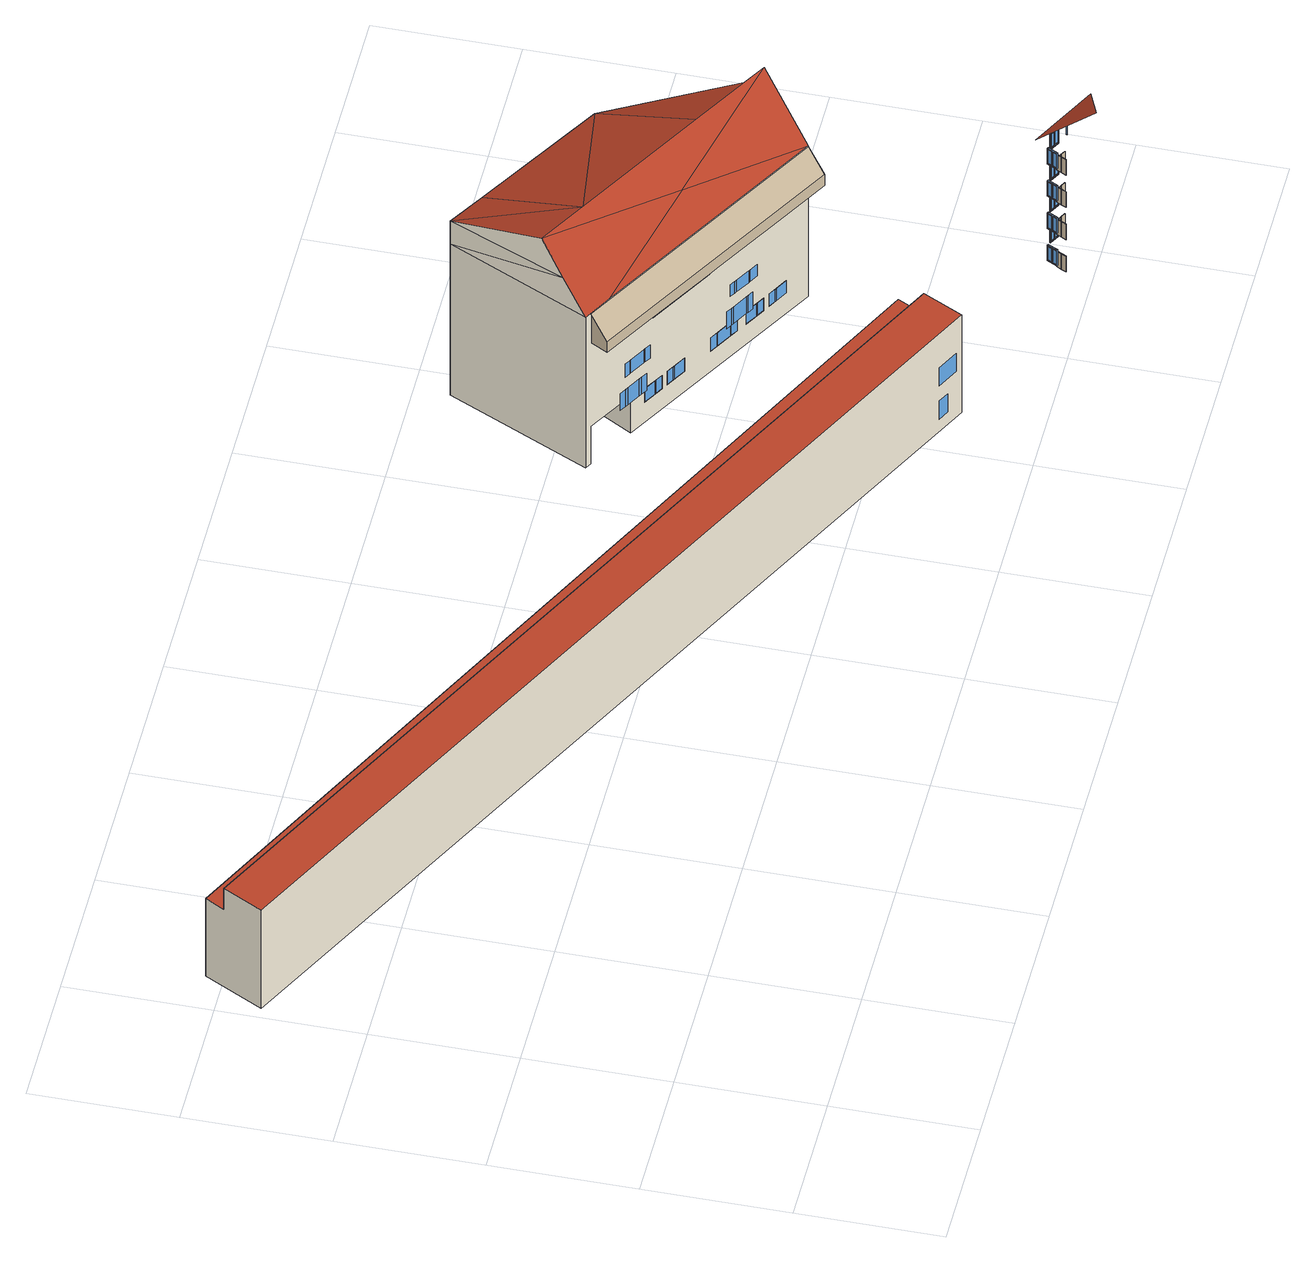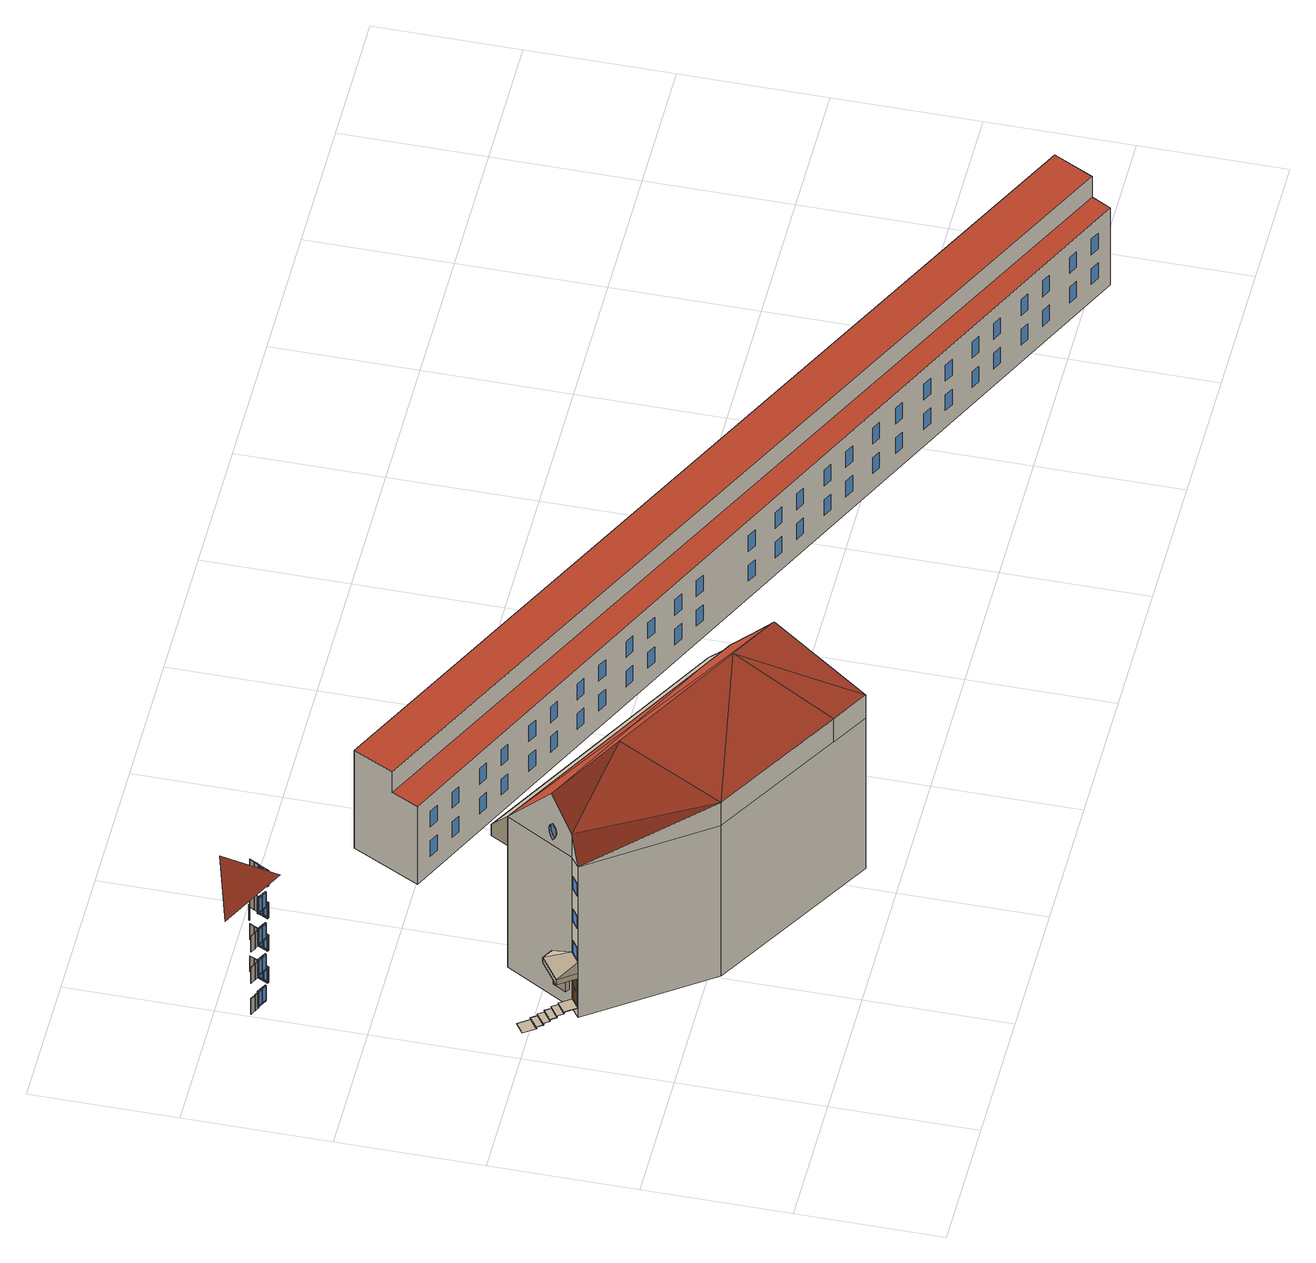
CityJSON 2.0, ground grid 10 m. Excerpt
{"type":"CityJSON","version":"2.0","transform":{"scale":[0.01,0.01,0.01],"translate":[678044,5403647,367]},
"CityObjects":{
"building1":{"type":"Building","attributes":{"measuredHeight":8.66},"geometry":[{"type":"MultiSurface","lod":"3","boundaries":[[[0,1,2,3]],[[4,5,6,7]],[[6,5,2,1]],[[8,9,7,6,1,0]],[[9,10,4,7],[11,12,13,14],[15,16,17,18],[19,20,21,22],[23,24,25,26],[27,28,29,30],[31,32,33,34],[35,36,37,38],[39,40,41,42],[43,44,45,46],[47,48,49,50],[51,52,53,54],[55,56,57,58],[59,60,61,62],[63,64,65,66],[67,68,69,70],[71,72,73,74],[75,76,77,78],[79,80,81,82],[83,84,85,86],[87,88,89,90],[91,92,93,94],[95,96,97,98],[99,100,101,102],[103,104,105,106],[107,108,109,110],[111,112,113,114],[115,116,117,118],[119,120,121,122],[123,124,125,126],[127,128,129,130],[131,132,133,134],[135,136,137,138],[139,140,141,142],[143,144,145,146],[147,148,149,150],[151,152,153,154],[155,156,157,158],[159,160,161,162],[163,164,165,166],[167,168,169,170],[171,172,173,174],[175,176,177,178],[179,180,181,182],[183,184,185,186],[187,188,189,190],[191,192,193,194],[195,196,197,198],[199,200,201,202],[203,204,205,206],[207,208,209,210],[211,212,213,214],[215,216,217,218],[219,220,221,222],[223,224,225,226]],[[10,227,3,2,5,4]],[[227,8,0,3],[228,229,230,231],[232,233,234,235]],[[187,190,189,188]],[[217,216,215,218]],[[205,204,203,206]],[[210,209,208,207]],[[213,212,211,214]],[[197,196,195,198]],[[182,181,180,179]],[[102,101,100,99]],[[94,93,92,91]],[[97,96,95,98]],[[108,107,110,109]],[[186,185,184,183]],[[221,220,219,222]],[[178,177,176,175]],[[193,192,191,194]],[[169,168,167,170]],[[174,173,172,171]],[[199,202,201,200]],[[90,89,88,87]],[[131,134,133,132]],[[146,145,144,143]],[[129,128,127,130]],[[162,161,160,159]],[[149,148,147,150]],[[137,136,135,138]],[[142,141,140,139]],[[153,152,151,154]],[[155,158,157,156]],[[123,126,125,124]],[[112,111,114,113]],[[163,166,165,164]],[[57,56,55,58]],[[71,74,73,72]],[[78,77,76,75]],[[18,17,16,15]],[[41,40,39,42]],[[32,31,34,33]],[[81,80,79,82]],[[19,22,21,20]],[[60,59,62,61]],[[23,26,25,24]],[[223,226,225,224]],[[14,13,12,11]],[[84,83,86,85]],[[70,69,68,67]],[[103,106,105,104]],[[43,46,45,44]],[[48,47,50,49]],[[63,66,65,64]],[[232,235,234,233]],[[229,228,231,230]],[[28,27,30,29]],[[119,122,121,120]],[[51,54,53,52]],[[37,36,35,38]],[[115,118,117,116]],[[9,8,227,10]]],"semantics":{"surfaces":[{"type":"RoofSurface","materialUncertainty":"1"},{"type":"WallSurface","klumMaterialClass":"Concrete","klumMaterialIndex":"E203","materialUncertainty":"0.5"},{"type":"Window","paneMaterialClass":"Glass"},{"type":"GroundSurface"}],"values":[0,0,1,1,1,1,1,2,2,2,2,2,2,2,2,2,2,2,2,2,2,2,2,2,2,2,2,2,2,2,2,2,2,2,2,2,2,2,2,2,2,2,2,2,2,2,2,2,2,2,2,2,2,2,2,2,2,2,2,2,2,2,2,3]}}]},
"building2":{"type":"Building","attributes":{"measuredHeight":17.89},"children":["building2-1","building2-2","building2-3","building2-4","building2-5"],"geometry":[{"type":"MultiSurface","lod":"3","boundaries":[[[236,237,238]],[[239,236,240,241,242]],[[237,236,239]],[[243,240,236,238,244]],[[243,245,246]],[[245,243,244]],[[243,247,240]],[[248,244,238]],[[244,248,245]],[[247,243,246]],[[249,245,248]],[[250,251,252,253]],[[254,255,256,257]],[[258,259,260,261]],[[262,263,264,265]],[[255,266,267,256]],[[268,269,270,271]],[[272,273,274,275]],[[276,277,278,279]],[[280,281,282,283]],[[281,284,285,282]],[[286,276,279,287]],[[266,272,275,267]],[[277,288,289,278]],[[284,290,291,285]],[[290,254,257,291]],[[273,292,293,274]],[[288,268,271,289]],[[292,294,295,293]],[[294,258,261,295]],[[296,286,287,297]],[[259,298,299,260]],[[269,262,265,270]],[[263,280,283,264]],[[298,300,301,299]],[[300,250,253,301]],[[251,302,303,252]],[[302,304,305,303]],[[304,306,307,305]],[[306,296,297,307]],[[247,246,308,309]],[[242,309,310,311]],[[241,309,242]],[[309,241,247]],[[247,241,240]],[[245,249,312]],[[249,248,313]],[[312,314,310,309,308]],[[246,245,312,308]],[[315,314,312,249,316,317,318]],[[238,237,313,248],[286,296,306,304,302,251,250,300,298,259,258,294,292,273,272,266,255,254,290,284,281,280,263,262,269,268,288,277,276]],[[313,319,316,249],[320,321,322,323],[324,325,326,327],[328,329,330,331]],[[332,333,334,335]],[[336,337,338,339]],[[315,318,340,341],[342,343,344,345]],[[346,347,237,239,242,311,333,332,337,336],[348,349,350,351],[352,353,354,355],[356,357,358,359,360],[361,362,363,364],[365,366,367,368]],[[313,237,347,346,341,340,369,370,319]],[[371,372,373,374]],[[375,373,372,376]],[[349,348,351,350],[371,377,378,374,373,375,376,372]],[[377,371,374,378]],[[379,380,381,382]],[[383,381,380,384]],[[355,354,353,352],[379,385,386,382,381,383,384,380]],[[385,379,382,386]],[[387,388,389,390]],[[391,392,393,394]],[[390,393,392,387]],[[395,396,397,398]],[[363,362,361,364],[396,395,398,397,388,387,392,391,394,393,390,389]],[[396,389,388,397]],[[399,400,401,402]],[[403,401,400,404]],[[365,368,367,366],[399,405,406,402,401,403,404,400]],[[405,399,402,406]],[[407,408,409,410]],[[411,409,408,412]],[[360,358,357,356],[407,413,414,410,409,411,412,408]],[[413,407,410,414]],[[415,416,417,418]],[[322,321,320,323],[416,415,418,417]],[[419,420,421,422]],[[324,327,326,325],[420,419,422,421]],[[423,424,425,426]],[[330,329,328,331],[424,423,426,425]],[[427,428,429,430]],[[342,345,344,343],[431,432,433,434],[429,428,427,430]],[[433,432,431,434]],[[297,287,279,278,289,271,270,265,264,283,282,285,291,257,256,267,275,274,293,295,261,260,299,301,253,252,303,305,307]],[[435,436,437,438]],[[439,440,441,442]],[[443,441,440,444]],[[442,445,446,439]],[[436,446,445,437]],[[447,448,449,450]],[[451,452,453,454]],[[452,455,456,453]],[[457,456,455,458]],[[447,451,454,448]],[[459,460,461,462]],[[463,464,465,466]],[[460,463,466,461]],[[467,468,459,462]],[[464,469,470,465]],[[471,472,473,474]],[[475,476,477,478]],[[476,479,480,477]],[[472,475,478,473]],[[481,480,479,482]],[[311,310,314,315,341,346,336,339,334,333]],[[337,332,335,338]]],"semantics":{"surfaces":[{"type":"RoofSurface","klumMaterialClass":"Ceramic","klumMaterialIndex":"D201","materialUncertainty":"0.3"},{"type":"WallSurface"},{"type":"WallSurface","klumMaterialClass":"Plaster","klumMaterialIndex":"I002","materialUncertainty":"0.3"},{"type":"Window","frameMaterialClass":"Wood","frameMaterialName":"PaintedWood","frameMaterialUncertainty":"0.5","paneMaterialClass":"Glass"},{"type":"Door","frameMaterialClass":"Wood","frameMaterialName":"PaintedWood","frameMaterialUncertainty":"0.5","paneMaterialClass":"Glass"},{"type":"Window","paneMaterialClass":"Glass"},{"type":"GroundSurface"},{"type":"OuterCeilingSurface"}],"values":[0,0,0,0,0,0,0,0,0,0,0,1,1,1,1,1,1,1,1,1,1,1,1,1,1,1,1,1,1,1,1,1,1,1,1,1,1,1,1,1,2,2,2,2,2,2,2,2,2,2,2,2,2,2,2,2,2,3,3,3,3,3,3,3,3,3,3,3,3,3,3,3,3,3,3,3,3,3,3,3,3,3,3,3,3,4,4,4,5,3,3,3,3,3,3,3,3,3,3,3,3,3,3,3,3,3,3,3,3,6,7]}}]},
"building2-1":{"type":"BuildingInstallation","attributes":{"klumMaterialClass":"Granite","klumMaterialIndex":"F106","materialUncertainty":"0.3","relationToConstruction":"outside"},"parents":["building2"],"geometry":[{"type":"MultiSurface","lod":"3","boundaries":[[[483,484,485,486,487,488,489,490,491,492,493,494,495,496,497,498,499,500,501,502,503,504,505,506]],[[483,506,507,508]],[[506,505,509,507]],[[505,504,510,509]],[[504,503,511,510]],[[503,502,512,511]],[[502,501,513,512]],[[501,500,514,513]],[[500,499,515,514]],[[499,498,516,515]],[[498,497,517,516]],[[497,496,518,517]],[[496,495,519,518]],[[495,494,520,519]],[[494,493,521,520]],[[493,492,522,521]],[[492,491,523,522]],[[491,490,524,523]],[[490,489,525,524]],[[489,488,526,525]],[[488,487,527,526]],[[487,486,528,527]],[[486,485,529,528]],[[485,484,530,529]],[[484,483,508,530]],[[508,507,509,510,511,512,513,514,515,516,517,518,519,520,521,522,523,524,525,526,527,528,529,530]]]}]},
"building2-2":{"type":"BuildingInstallation","attributes":{"materialUncertainty":"0.3","materialClass":"Metal","materialName":"Aluminium","relationToConstruction":"outside"},"parents":["building2"],"geometry":[{"type":"MultiSurface","lod":"3","boundaries":[[[531,532,533,534]],[[531,534,535,536]],[[537,536,535,538]],[[532,531,536,537]],[[534,533,538,535]],[[533,532,537,538]]]}]},
"building2-3":{"type":"BuildingInstallation","attributes":{"klumMaterialClass":"Plaster","klumMaterialIndex":"I002","materialUncertainty":"0.3","relationToConstruction":"outside"},"parents":["building2"],"geometry":[{"type":"MultiSurface","lod":"3","boundaries":[[[318,340,539,317]],[[540,541,542,543]],[[369,540,543,370]],[[318,317,542,541]],[[340,318,541,540,369]],[[369,340,539,370]],[[370,539,317,542,543]]]}]},
"building2-4":{"type":"BuildingInstallation","attributes":{"materialClass":"Glass","relationToConstruction":"outside"},"parents":["building2"],"geometry":[{"type":"MultiSurface","lod":"3","boundaries":[[[542,317,316]],[[543,319,370]],[[319,543,542,316]]]}]},
"building2-5":{"type":"BuildingInstallation","attributes":{"materialUncertainty":"1","relationToConstruction":"outside"},"parents":["building2"],"geometry":[{"type":"MultiSurface","lod":"3","boundaries":[[[544,545,546,547,548,549,550,551,552,553]],[[552,554,347,553]],[[555,547,546,556]],[[347,557,544,553]],[[557,558,545,544]]]}]},
"building3":{"type":"Building","attributes":{"measuredHeight":13.29},"children":["building3-1","building3-2","building3-3","building3-4","building3-5","building3-6","building3-7"],"geometry":[{"type":"MultiSurface","lod":"3","boundaries":[[[559,560,561,562]],[[563,564,565,566]],[[567,568,569,570]],[[571,572,573,574]],[[575,576,577,578]],[[579,580,581,582]],[[583,584,585,586]],[[587,588,589,590]],[[591,592,593,594]],[[595,596,597,598]],[[599,600,601,602]],[[603,604,605,606]],[[607,608,609,610]],[[611,612,613,614]],[[615,616,617,618]],[[619,620,621,622]],[[623,624,560,559]],[[562,561,625,626]],[[627,628,564,563]],[[566,565,629,630]],[[631,632,568,567]],[[570,569,633,634]],[[635,636,572,571]],[[574,573,637,638]],[[639,640,594,591]],[[641,642,598,595]],[[643,644,602,599]],[[645,646,606,603]],[[625,561,560,624],[591,639,640,594]],[[629,565,564,628],[595,641,642,598]],[[633,569,568,632],[599,643,644,602]],[[637,573,572,636],[603,645,646,606]],[[594,593,647,640]],[[598,597,648,642]],[[602,601,649,644]],[[606,605,650,646]],[[592,591,639,651]],[[596,595,641,652]],[[600,599,643,653]],[[604,603,645,654]],[[607,610,655,656],[593,592,651,647]],[[611,614,657,658],[597,596,652,648]],[[615,618,659,660],[601,600,653,649]],[[619,622,661,662],[605,604,654,650]],[[656,663,608,607]],[[610,609,664,655]],[[658,665,612,611]],[[614,613,666,657]],[[660,667,616,615]],[[618,617,668,659]],[[662,669,620,619]],[[622,621,670,661]],[[623,671,672,626]],[[627,673,674,630]],[[631,675,676,634]],[[635,677,678,638]],[[577,679,680,576],[559,562,626,672,681,682,671,623]],[[581,683,684,580],[563,566,630,674,685,686,673,627]],[[585,687,688,584],[567,570,634,676,689,690,675,631]],[[589,691,692,588],[571,574,638,678,693,694,677,635]],[[626,625,624,623]],[[630,629,628,627]],[[634,633,632,631]],[[638,637,636,635]],[[671,695,696,672]],[[673,697,698,674]],[[675,699,700,676]],[[677,701,702,678]],[[651,639,640,647]],[[652,641,642,648]],[[653,643,644,649]],[[654,645,646,650]],[[576,575,703,680]],[[580,579,704,684]],[[584,583,705,688]],[[588,587,706,692]],[[679,707,578,577]],[[683,708,582,581]],[[687,709,586,585]],[[691,710,590,589]],[[711,712,713,714]],[[715,716,717,718]],[[719,720,721,722]],[[723,724,725,726]],[[664,663,656,655]],[[666,665,658,657]],[[668,667,660,659]],[[670,669,662,661]],[[727,728,729,730]],[[731,732,733,734]],[[735,736,737,738]],[[739,740,741,742]],[[663,664,728,727]],[[665,666,732,731]],[[667,668,736,735]],[[669,670,740,739]],[[578,707,703,575],[743,728,664,609,608,663,727,744]],[[582,708,704,579],[745,732,666,613,612,665,731,746]],[[586,709,705,583],[747,736,668,617,616,667,735,748]],[[590,710,706,587],[749,740,670,621,620,669,739,750]],[[682,751,695,671]],[[672,696,752,681]],[[686,753,697,673]],[[674,698,754,685]],[[690,755,699,675]],[[676,700,756,689]],[[694,757,701,677]],[[678,702,758,693]],[[751,752,696,695],[712,759,760,713]],[[753,754,698,697],[716,761,762,717]],[[755,756,700,699],[720,763,764,721]],[[757,758,702,701],[724,765,766,725]],[[713,712,759,760]],[[717,716,761,762]],[[721,720,763,764]],[[725,724,765,766]],[[714,713,760,767]],[[711,768,759,712]],[[718,717,762,769]],[[715,770,761,716]],[[722,721,764,771]],[[719,772,763,720]],[[726,725,766,773]],[[723,774,765,724]],[[775,767,714,711,768,776,730,729]],[[777,769,718,715,770,778,734,733]],[[779,771,722,719,772,780,738,737]],[[781,773,726,723,774,782,742,741]],[[729,728,743,775]],[[733,732,745,777]],[[737,736,747,779]],[[741,740,749,781]],[[776,744,727,730]],[[778,746,731,734]],[[780,748,735,738]],[[782,750,739,742]],[[681,752,751,682]],[[685,754,753,686]],[[689,756,755,690]],[[693,758,757,694]],[[768,767,760,759]],[[770,769,762,761]],[[772,771,764,763]],[[774,773,766,765]],[[707,679,680,703]],[[708,683,684,704]],[[709,687,688,705]],[[710,691,692,706]],[[775,743,744,776,768,767]],[[777,745,746,778,770,769]],[[779,747,748,780,772,771]],[[781,749,750,782,774,773]],[[783,784,785,786]],[[787,788,789,790]],[[791,792,793,794]],[[795,796,797,798]],[[799,800,801,802]],[[803,804,805,806]],[[807,808,809,810]],[[811,812,813,814]],[[815,816,817,818]],[[819,820,821,822]],[[823,824,825,826]],[[827,828,829,830]],[[831,832,833,834]],[[835,836,837,838]],[[839,840,841,842]],[[843,844,845,846]],[[847,848,784,783]],[[849,850,788,787]],[[851,852,792,791]],[[853,854,796,795]],[[786,785,855,856]],[[790,789,857,858]],[[794,793,859,860]],[[798,797,861,862]],[[783,786,856,847],[817,816,863,864]],[[787,790,858,849],[821,820,865,866]],[[791,794,860,851],[825,824,867,868]],[[795,798,862,853],[829,828,869,870]],[[818,817,864,871]],[[816,815,872,863]],[[822,821,866,873]],[[820,819,874,865]],[[826,825,868,875]],[[824,823,876,867]],[[830,829,870,877]],[[828,827,878,869]],[[872,871,818,815]],[[874,873,822,819]],[[876,875,826,823]],[[878,877,830,827]],[[879,833,832,880],[815,872,871,818]],[[881,837,836,882],[819,874,873,822]],[[883,841,840,884],[823,876,875,826]],[[885,845,844,886],[827,878,877,830]],[[887,880,832,831]],[[834,833,879,888]],[[889,882,836,835]],[[838,837,881,890]],[[891,884,840,839]],[[842,841,883,892]],[[893,886,844,843]],[[846,845,885,894]],[[848,855,895,896]],[[850,857,897,898]],[[852,859,899,900]],[[854,861,901,902]],[[802,903,904,799],[905,895,855,785,784,848,896,906]],[[806,907,908,803],[909,897,857,789,788,850,898,910]],[[810,911,912,807],[913,899,859,793,792,852,900,914]],[[814,915,916,811],[917,901,861,797,796,854,902,918]],[[855,848,847,856]],[[857,850,849,858]],[[859,852,851,860]],[[861,854,853,862]],[[896,895,919,920]],[[898,897,921,922]],[[900,899,923,924]],[[902,901,925,926]],[[863,872,871,864]],[[865,874,873,866]],[[867,876,875,868]],[[869,878,877,870]],[[927,903,802,801]],[[928,907,806,805]],[[929,911,810,809]],[[930,915,814,813]],[[800,799,904,931]],[[804,803,908,932]],[[808,807,912,933]],[[812,811,916,934]],[[935,936,937,938]],[[939,940,941,942]],[[943,944,945,946]],[[947,948,949,950]],[[888,879,880,887]],[[890,881,882,889]],[[892,883,884,891]],[[894,885,886,893]],[[951,952,953,954]],[[955,956,957,958]],[[959,960,961,962]],[[963,964,965,966]],[[887,951,954,888]],[[889,955,958,890]],[[891,959,962,892]],[[893,963,966,894]],[[801,927,931,800],[831,834,888,954,967,968,951,887]],[[805,928,932,804],[835,838,890,958,969,970,955,889]],[[809,929,933,808],[839,842,892,962,971,972,959,891]],[[813,930,934,812],[843,846,894,966,973,974,963,893]],[[975,976,977]],[[978,906,896,920]],[[979,910,898,922]],[[980,914,900,924]],[[981,918,902,926]],[[919,895,905,982]],[[921,897,909,983]],[[923,899,913,984]],[[925,901,917,985]],[[982,986,938,935,987,978,920,919]],[[983,988,942,939,989,979,922,921]],[[984,990,946,943,991,980,924,923]],[[985,992,950,947,993,981,926,925]],[[935,987,994,936]],[[939,989,995,940]],[[943,991,996,944]],[[947,993,997,948]],[[938,937,998,986]],[[942,941,999,988]],[[946,945,1000,990]],[[950,949,1001,992]],[[1002,1003,953,952],[936,994,998,937]],[[1004,1005,957,956],[940,995,999,941]],[[1006,1007,961,960],[944,996,1000,945]],[[1008,1009,965,964],[948,997,1001,949]],[[937,936,994,998]],[[941,940,995,999]],[[945,944,996,1000]],[[949,948,997,1001]],[[968,1002,952,951]],[[954,953,1003,967]],[[970,1004,956,955]],[[958,957,1005,969]],[[972,1006,960,959]],[[962,961,1007,971]],[[974,1008,964,963]],[[966,965,1009,973]],[[982,905,906,978,987,986]],[[983,909,910,979,989,988]],[[984,913,914,980,991,990]],[[985,917,918,981,993,992]],[[987,986,998,994]],[[989,988,999,995]],[[991,990,1000,996]],[[993,992,1001,997]],[[903,927,931,904]],[[907,928,932,908]],[[911,929,933,912]],[[915,930,934,916]],[[967,1003,1002,968]],[[969,1005,1004,970]],[[971,1007,1006,972]],[[973,1009,1008,974]],[[1010,1011,1012,1013]],[[1014,1015,1016,1017]],[[1018,1019,1020,1021]],[[1022,1023,1024,1025]]],"semantics":{"surfaces":[{"type":"Window","frameMaterialClass":"Plastic","frameMaterialUncertainty":"0.3","paneMaterialClass":"Glass"},{"type":"RoofSurface","klumMaterialClass":"Ceramic","klumMaterialIndex":"D201","materialUncertainty":"0.3"}],"values":[0,0,0,0,0,0,0,0,0,0,0,0,0,0,0,0,0,0,0,0,0,0,0,0,0,0,0,0,0,0,0,0,0,0,0,0,0,0,0,0,0,0,0,0,0,0,0,0,0,0,0,0,0,0,0,0,0,0,0,0,0,0,0,0,0,0,0,0,0,0,0,0,0,0,0,0,0,0,0,0,0,0,0,0,0,0,0,0,0,0,0,0,0,0,0,0,0,0,0,0,0,0,0,0,0,0,0,0,0,0,0,0,0,0,0,0,0,0,0,0,0,0,0,0,0,0,0,0,0,0,0,0,0,0,0,0,0,0,0,0,0,0,0,0,0,0,0,0,0,0,0,0,0,0,0,0,0,0,0,0,0,0,0,0,0,0,0,0,0,0,0,0,0,0,0,0,0,0,0,0,0,0,0,0,0,0,0,0,0,0,0,0,0,0,0,0,0,0,0,0,0,0,0,0,0,0,0,0,0,0,0,0,0,0,0,0,0,0,0,0,0,0,0,0,0,0,0,0,0,0,0,0,0,0,0,0,0,0,0,0,0,0,0,0,0,0,0,0,0,0,0,0,1,0,0,0,0,0,0,0,0,0,0,0,0,0,0,0,0,0,0,0,0,0,0,0,0,0,0,0,0,0,0,0,0,0,0,0,0,0,0,0,0,0,0,0,0,0,0,0,0,0,0,0,0,0,0,0,0]}}]},
"building3-1":{"type":"BuildingInstallation","attributes":{"klumMaterialClass":"Wood","klumMaterialIndex":"L001","materialUncertainty":"0.3","relationToConstruction":"outside"},"parents":["building3"],"geometry":[{"type":"MultiSurface","lod":"3","boundaries":[[[1026,1027,1028,1029]],[[1028,1029,1030,1031]],[[1032,1033,1031,1030]],[[1032,1026,1029,1030]],[[1033,1034,1035,1031]],[[1027,1036,1037,1028]],[[1027,1033,1031,1028]],[[1034,1036,1037,1035]],[[1031,1035,1037,1028]],[[1033,1027,1036,1034]],[[1027,1033,1032,1026]],[[1026,1038,1039,1029]],[[1040,1041,1042,1043]],[[1041,1032,1030,1042]],[[1038,1040,1043,1039]],[[1039,1043,1042,1030,1029]],[[1040,1038,1026,1032,1041]]]}]},
"building3-2":{"type":"BuildingInstallation","attributes":{"klumMaterialClass":"Wood","klumMaterialIndex":"L001","materialUncertainty":"0.3","relationToConstruction":"outside"},"parents":["building3"],"geometry":[{"type":"MultiSurface","lod":"3","boundaries":[[[1044,1045,1046,1047]],[[1046,1047,1048,1049]],[[1050,1051,1049,1048]],[[1050,1044,1047,1048]],[[1051,1052,1053,1049]],[[1045,1054,1055,1046]],[[1045,1051,1049,1046]],[[1052,1054,1055,1053]],[[1049,1053,1055,1046]],[[1051,1045,1054,1052]],[[1045,1051,1050,1044]],[[1044,1056,1057,1047]],[[1058,1059,1060,1061]],[[1059,1050,1048,1060]],[[1056,1058,1061,1057]],[[1057,1061,1060,1048,1047]],[[1058,1056,1044,1050,1059]]]}]},
"building3-3":{"type":"BuildingInstallation","attributes":{"klumMaterialClass":"Wood","klumMaterialIndex":"L001","materialUncertainty":"0.3","relationToConstruction":"outside"},"parents":["building3"],"geometry":[{"type":"MultiSurface","lod":"3","boundaries":[[[1062,1063,1064,1065]],[[1064,1065,1066,1067]],[[1068,1069,1067,1066]],[[1068,1062,1065,1066]],[[1069,1070,1071,1067]],[[1063,1072,1073,1064]],[[1063,1069,1067,1064]],[[1070,1072,1073,1071]],[[1067,1071,1073,1064]],[[1069,1063,1072,1070]],[[1063,1069,1068,1062]],[[1062,1074,1075,1065]],[[1076,1077,1078,1079]],[[1077,1068,1066,1078]],[[1074,1076,1079,1075]],[[1075,1079,1078,1066,1065]],[[1076,1074,1062,1068,1077]]]}]},
"building3-4":{"type":"BuildingInstallation","attributes":{"klumMaterialClass":"Wood","klumMaterialIndex":"L001","materialUncertainty":"0.3","relationToConstruction":"outside"},"parents":["building3"],"geometry":[{"type":"MultiSurface","lod":"3","boundaries":[[[1080,1081,1082,1083]],[[1082,1083,1084,1085]],[[1086,1087,1085,1084]],[[1086,1080,1083,1084]],[[1087,1088,1089,1085]],[[1081,1090,1091,1082]],[[1081,1087,1085,1082]],[[1088,1090,1091,1089]],[[1085,1089,1091,1082]],[[1087,1081,1090,1088]],[[1081,1087,1086,1080]],[[1080,1092,1093,1083]],[[1094,1095,1096,1097]],[[1095,1086,1084,1096]],[[1092,1094,1097,1093]],[[1093,1097,1096,1084,1083]],[[1094,1092,1080,1086,1095]]]}]},
"building3-5":{"type":"BuildingInstallation","attributes":{"klumMaterialClass":"Wood","klumMaterialIndex":"L001","materialUncertainty":"0.3","relationToConstruction":"outside"},"parents":["building3"],"geometry":[{"type":"MultiSurface","lod":"3","boundaries":[[[1098,1099,1100,1101]],[[1100,1101,1102,1103]],[[1104,1105,1103,1102]],[[1104,1098,1101,1102]],[[1105,1106,929,1103]],[[1099,1107,933,1100]],[[1099,1105,1103,1100]],[[1106,1107,933,929]],[[1103,929,933,1100]],[[1105,1099,1107,1106]],[[1099,1105,1104,1098]],[[1098,1108,1109,1101]],[[1110,1111,1112,1113]],[[1111,1104,1102,1112]],[[1108,1110,1113,1109]],[[1109,1113,1112,1102,1101]],[[1110,1108,1098,1104,1111]]]}]},
"building3-6":{"type":"BuildingInstallation","attributes":{"klumMaterialClass":"Wood","klumMaterialIndex":"L001","materialUncertainty":"0.3","relationToConstruction":"outside"},"parents":["building3"],"geometry":[{"type":"MultiSurface","lod":"3","boundaries":[[[1114,1115,1116,1117]],[[1116,1117,1118,1119]],[[1120,1121,1119,1118]],[[1120,1114,1117,1118]],[[1121,1122,928,1119]],[[1115,1123,932,1116]],[[1115,1121,1119,1116]],[[1122,1123,932,928]],[[1119,928,932,1116]],[[1121,1115,1123,1122]],[[1115,1121,1120,1114]],[[1114,1124,1125,1117]],[[1126,1127,1128,1129]],[[1127,1120,1118,1128]],[[1124,1126,1129,1125]],[[1125,1129,1128,1118,1117]],[[1126,1124,1114,1120,1127]]]}]},
"building3-7":{"type":"BuildingInstallation","attributes":{"klumMaterialClass":"Wood","klumMaterialIndex":"L001","materialUncertainty":"0.3","relationToConstruction":"outside"},"parents":["building3"],"geometry":[{"type":"MultiSurface","lod":"3","boundaries":[[[1130,1131,1132,1133]],[[1132,1133,1134,1135]],[[1136,1137,1135,1134]],[[1136,1130,1133,1134]],[[1137,1138,930,1135]],[[1131,1139,934,1132]],[[1131,1137,1135,1132]],[[1138,1139,934,930]],[[1135,930,934,1132]],[[1137,1131,1139,1138]],[[1131,1137,1136,1130]],[[1130,1140,1141,1133]],[[1142,1143,1144,1145]],[[1143,1136,1134,1144]],[[1140,1142,1145,1141]],[[1141,1145,1144,1134,1133]],[[1142,1140,1130,1136,1143]]]}]}
},
"vertices":[
[6364,548,944],[6504,826,944],[221,3985,944],[78,3710,944],[290,4118,762],[221,3985,762],[6504,826,762],[6599,1015,762],[6364,548,78],[6599,1015,78],[290,4118,78],[2698,2933,489],[2698,2933,627],[2637,2964,627],[2637,2964,489],[4949,1826,227],[4949,1826,365],[4888,1857,365],[4888,1857,227],[3524,2527,227],[3585,2497,227],[3585,2497,365],[3524,2527,365],[3524,2527,489],[3585,2497,489],[3585,2497,627],[3524,2527,627],[6421,1102,627],[6421,1102,489],[6483,1072,489],[6483,1072,627],[5525,1543,627],[5525,1543,489],[5586,1513,489],[5586,1513,627],[6285,1169,627],[6224,1199,627],[6224,1199,489],[6285,1169,489],[4949,1826,627],[4888,1857,627],[4888,1857,489],[4949,1826,489],[597,3967,227],[659,3936,227],[659,3936,365],[597,3967,365],[597,3967,627],[597,3967,489],[659,3936,489],[659,3936,627],[5974,1322,489],[6035,1292,489],[6035,1292,627],[5974,1322,627],[5146,1729,627],[5085,1759,627],[5085,1759,489],[5146,1729,489],[3281,2646,627],[3281,2646,489],[3343,2616,489],[3343,2616,627],[400,4064,489],[461,4033,489],[461,4033,627],[400,4064,627],[3145,2713,489],[3145,2713,627],[3084,2743,627],[3084,2743,489],[5327,1640,489],[5389,1610,489],[5389,1610,627],[5327,1640,627],[5838,1389,489],[5838,1389,627],[5777,1419,627],[5777,1419,489],[3343,2616,365],[3281,2646,365],[3281,2646,227],[3343,2616,227],[2834,2867,365],[2834,2867,227],[2895,2836,227],[2895,2836,365],[903,3816,489],[903,3816,627],[842,3846,627],[842,3846,489],[2243,3157,489],[2243,3157,627],[2182,3187,627],[2182,3187,489],[2453,3054,365],[2392,3084,365],[2392,3084,227],[2453,3054,227],[2453,3054,489],[2453,3054,627],[2392,3084,627],[2392,3084,489],[400,4064,227],[461,4033,227],[461,4033,365],[400,4064,365],[4637,1979,627],[4637,1979,489],[4699,1949,489],[4699,1949,627],[5327,1640,365],[5327,1640,227],[5389,1610,227],[5389,1610,365],[6224,1199,227],[6285,1169,227],[6285,1169,365],[6224,1199,365],[5974,1322,227],[6035,1292,227],[6035,1292,365],[5974,1322,365],[5525,1543,227],[5586,1513,227],[5586,1513,365],[5525,1543,365],[1791,3380,627],[1729,3410,627],[1729,3410,489],[1791,3380,489],[1040,3749,227],[1101,3719,227],[1101,3719,365],[1040,3749,365],[2895,2836,627],[2834,2867,627],[2834,2867,489],[2895,2836,489],[2698,2933,227],[2698,2933,365],[2637,2964,365],[2637,2964,227],[1791,3380,227],[1791,3380,365],[1729,3410,365],[1729,3410,227],[1548,3499,365],[1487,3529,365],[1487,3529,227],[1548,3499,227],[5838,1389,365],[5777,1419,365],[5777,1419,227],[5838,1389,227],[6421,1102,227],[6483,1072,227],[6483,1072,365],[6421,1102,365],[1548,3499,489],[1548,3499,627],[1487,3529,627],[1487,3529,489],[5085,1759,227],[5146,1729,227],[5146,1729,365],[5085,1759,365],[1351,3596,627],[1290,3626,627],[1290,3626,489],[1351,3596,489],[1988,3283,227],[1988,3283,365],[1927,3313,365],[1927,3313,227],[4699,1949,227],[4699,1949,365],[4637,1979,365],[4637,1979,227],[1101,3719,489],[1101,3719,627],[1040,3749,627],[1040,3749,489],[4501,2046,227],[4501,2046,365],[4440,2077,365],[4440,2077,227],[842,3846,227],[903,3816,227],[903,3816,365],[842,3846,365],[1351,3596,365],[1290,3626,365],[1290,3626,227],[1351,3596,227],[4256,2167,365],[4195,2197,365],[4195,2197,227],[4256,2167,227],[1927,3313,489],[1988,3283,489],[1988,3283,627],[1927,3313,627],[4059,2264,365],[3998,2294,365],[3998,2294,227],[4059,2264,227],[4256,2167,489],[4256,2167,627],[4195,2197,627],[4195,2197,489],[4059,2264,627],[3998,2294,627],[3998,2294,489],[4059,2264,489],[2243,3157,365],[2182,3187,365],[2182,3187,227],[2243,3157,227],[4501,2046,627],[4440,2077,627],[4440,2077,489],[4501,2046,489],[3084,2743,227],[3145,2713,227],[3145,2713,365],[3084,2743,365],[78,3710,78],[6161,651,483],[6161,651,643],[6316,573,643],[6316,573,483],[6161,651,350],[6239,612,350],[6239,612,190],[6161,651,190],
[6419,2383,1613],[7199,1736,1401],[7386,2065,1851],[5553,2668,1401],[5548,3106,1851],[5454,2942,1626],[5361,2777,1401],[5886,2914,1851],[6824,2383,1851],[6984,3081,1606],[6081,3612,1606],[5825,3763,1606],[7471,2216,1606],[7554,2274,1401],[7398,2086,1467],[7400,2089,1475],[7382,2099,1475],[7380,2096,1467],[7375,2046,1546],[7374,2044,1532],[7357,2054,1532],[7358,2056,1546],[7386,2065,1456],[7390,2072,1445],[7373,2082,1445],[7369,2075,1456],[7397,2085,1575],[7394,2079,1583],[7376,2089,1583],[7380,2095,1575],[7374,2045,1518],[7357,2055,1518],[7402,2094,1558],[7400,2090,1567],[7382,2100,1567],[7385,2104,1558],[7376,2047,1505],[7377,2050,1492],[7360,2060,1492],[7358,2057,1505],[7406,2100,1528],[7405,2099,1538],[7388,2109,1538],[7388,2110,1528],[7390,2072,1590],[7385,2063,1581],[7367,2073,1581],[7373,2082,1590],[7381,2056,1571],[7363,2066,1571],[7406,2100,1517],[7388,2110,1517],[7404,2097,1548],[7386,2107,1548],[7377,2050,1559],[7360,2060,1559],[7380,2054,1479],[7362,2064,1479],[7382,2059,1467],[7365,2069,1467],[7405,2099,1508],[7388,2109,1508],[7393,2077,1452],[7376,2087,1452],[7395,2082,1459],[7378,2092,1459],[7401,2092,1483],[7384,2102,1483],[7403,2095,1491],[7386,2105,1491],[7404,2097,1500],[7387,2107,1500],[6081,3612,1401],[5825,3763,1401],[5825,3763,66],[5361,2777,66],[6984,3081,1401],[7471,2216,1401],[6984,3081,66],[7554,2274,66],[7554,2274,556],[7554,2274,457],[7554,2274,413],[7471,2216,556],[7543,2266,846],[7484,2225,846],[7484,2225,953],[7543,2266,953],[7484,2225,1240],[7543,2266,1240],[7543,2266,1134],[7484,2225,1134],[7543,2266,566],[7484,2225,566],[7484,2225,672],[7543,2266,672],[5405,2752,396],[5405,2752,66],[5543,2996,66],[5543,2996,396],[5734,2566,66],[5734,2566,396],[5872,2810,396],[5872,2810,66],[7471,2216,413],[7471,2216,66],[7479,2221,389],[7546,2268,389],[7546,2268,157],[7479,2221,157],[7199,1736,66],[7199,1736,1398],[5992,2419,365],[5992,2419,244],[5849,2500,244],[5849,2500,365],[7019,1838,357],[7019,1838,244],[6876,1919,244],[6876,1919,357],[6686,2026,244],[6686,2026,357],[6830,1945,357],[6830,1945,282],[6830,1945,244],[6393,2192,366],[6614,2067,366],[6614,2067,244],[6393,2192,244],[6035,2395,365],[6178,2314,365],[6178,2314,244],[6035,2395,244],[7385,2064,413],[7385,2064,457],[5935,2452,248],[5941,2448,248],[5941,2448,361],[5935,2452,361],[5990,2421,361],[5990,2421,248],[5852,2499,248],[5852,2499,361],[6933,1887,353],[6927,1890,353],[6927,1890,248],[6933,1887,248],[6878,1918,248],[6878,1918,353],[7017,1839,353],[7017,1839,248],[6556,2100,362],[6451,2159,362],[6451,2159,248],[6556,2100,248],[6610,2069,362],[6564,2096,362],[6564,2096,248],[6610,2069,248],[6396,2191,248],[6444,2164,248],[6444,2164,362],[6396,2191,362],[6092,2363,361],[6086,2367,361],[6086,2367,248],[6092,2363,248],[6037,2394,248],[6037,2394,361],[6176,2316,361],[6176,2316,248],[6772,1978,248],[6779,1974,248],[6779,1974,353],[6772,1978,353],[6827,1946,353],[6827,1946,248],[6689,2025,248],[6689,2025,353],[7539,2263,851],[7539,2263,947],[7488,2228,947],[7488,2228,851],[7539,2263,1139],[7539,2263,1235],[7488,2228,1235],[7488,2228,1139],[7539,2263,571],[7539,2263,667],[7488,2228,667],[7488,2228,571],[7538,2262,167],[7538,2262,263],[7487,2227,263],[7487,2227,167],[7487,2227,379],[7538,2262,379],[7538,2262,283],[7487,2227,283],[6544,1923,930],[6486,1956,930],[6486,1956,827],[6544,1923,827],[6373,2020,930],[6360,2027,930],[6360,2027,827],[6373,2020,827],[6323,2048,827],[6323,2048,930],[6473,1963,827],[6473,1963,930],[5493,2519,827],[5493,2519,945],[5456,2541,945],[5456,2541,827],[5503,2514,827],[5611,2453,827],[5611,2453,945],[5503,2514,945],[5620,2448,827],[5620,2448,945],[5662,2424,945],[5662,2424,827],[5621,2471,686],[5605,2480,686],[5605,2480,537],[5621,2471,537],[5508,2534,686],[5492,2543,686],[5492,2543,537],[5508,2534,537],[5664,2446,537],[5664,2446,686],[5445,2570,686],[5445,2570,537],[6537,1951,685],[6501,1971,685],[6501,1971,537],[6537,1951,537],[6486,1980,685],[6381,2039,685],[6381,2039,537],[6486,1980,537],[6365,2048,685],[6365,2048,537],[6324,2071,537],[6324,2071,685],
[7475,2218,144],[7528,2143,144],[7528,2143,130],[7555,2104,130],[7555,2104,114],[7583,2065,114],[7583,2065,100],[7611,2025,100],[7611,2025,84],[7638,1986,84],[7638,1986,69],[7696,1905,69],[7696,1905,72],[7641,1983,72],[7641,1983,87],[7613,2022,87],[7613,2022,102],[7585,2061,102],[7585,2061,117],[7558,2101,117],[7558,2101,132],[7530,2140,132],[7530,2140,147],[7475,2218,147],[7551,2272,147],[7551,2272,144],[7606,2193,147],[7606,2193,132],[7634,2154,132],[7634,2154,117],[7661,2115,117],[7661,2115,102],[7689,2076,102],[7689,2076,87],[7717,2037,87],[7717,2037,72],[7772,1958,72],[7772,1958,69],[7714,2040,69],[7714,2040,84],[7687,2079,84],[7687,2079,100],[7659,2118,100],[7659,2118,114],[7631,2157,114],[7631,2157,130],[7604,2197,130],[7604,2197,144],
[7408,2104,302],[7461,2197,302],[7461,2197,214],[7408,2104,214],[7438,2087,214],[7438,2087,302],[7491,2180,302],[7491,2180,214],
[7471,2216,457],[7460,2022,413],[7641,2150,413],[7641,2150,457],[7460,2022,457],
[5336,2630,1237],[5336,2630,1142],[5713,2417,1142],[6176,2154,1142],[6262,2106,1142],[6595,1917,1142],[6643,1890,1142],[7039,1666,1142],[7130,1614,1142],[7130,1614,1237],[7199,1736,1142],[6175,2151,1142],[5711,2414,1142],[5405,2752,1398],[5405,2752,1142],
[7726,235,574],[7728,234,574],[7728,234,445],[7726,235,445],[7726,235,1146],[7728,234,1146],[7728,234,1017],[7726,235,1017],[7726,235,860],[7728,234,860],[7728,234,731],[7726,235,731],[7726,235,288],[7728,234,288],[7728,234,159],[7726,235,159],[7735,229,441],[7726,234,441],[7726,234,578],[7735,229,578],[7735,229,1013],[7726,234,1013],[7726,234,1150],[7735,229,1150],[7735,229,727],[7726,234,727],[7726,234,864],[7735,229,864],[7735,229,155],[7726,234,155],[7726,234,293],[7735,229,293],[7729,235,451],[7733,233,451],[7733,233,569],[7729,235,569],[7729,235,1023],[7733,233,1023],[7733,233,1140],[7729,235,1140],[7729,235,737],[7733,233,737],[7733,233,855],[7729,235,855],[7729,235,165],[7733,233,165],[7733,233,282],[7729,235,282],[7733,232,445],[7735,230,445],[7735,230,574],[7733,232,574],[7733,232,1017],[7735,230,1017],[7735,230,1146],[7733,232,1146],[7733,232,731],[7735,230,731],[7735,230,860],[7733,232,860],[7733,232,159],[7735,230,159],[7735,230,288],[7733,232,288],[7743,268,574],[7745,267,574],[7745,267,445],[7743,268,445],[7743,268,1146],[7745,267,1146],[7745,267,1017],[7743,268,1017],[7743,268,860],[7745,267,860],[7745,267,731],[7743,268,731],[7743,268,288],[7745,267,288],[7745,267,159],[7743,268,159],[7744,265,451],[7744,265,569],[7744,265,1023],[7744,265,1140],[7744,265,737],[7744,265,855],[7744,265,165],[7744,265,282],[7749,263,569],[7749,263,1140],[7749,263,855],[7749,263,282],[7749,263,451],[7749,263,1023],[7749,263,737],[7749,263,165],[7749,264,574],[7749,264,445],[7749,264,1146],[7749,264,1017],[7749,264,860],[7749,264,731],[7749,264,288],[7749,264,159],[7752,263,445],[7752,263,574],[7752,263,1017],[7752,263,1146],[7752,263,731],[7752,263,860],[7752,263,159],[7752,263,288],[7743,269,574],[7743,269,445],[7743,269,1146],[7743,269,1017],[7743,269,860],[7743,269,731],[7743,269,288],[7743,269,159],[7761,303,578],[7761,303,441],[7760,302,445],[7760,302,574],[7761,303,1150],[7761,303,1013],[7760,302,1017],[7760,302,1146],[7761,303,864],[7761,303,727],[7760,302,731],[7760,302,860],[7761,303,293],[7761,303,155],[7760,302,159],[7760,302,288],[7746,268,574],[7746,268,445],[7746,268,1146],[7746,268,1017],[7746,268,860],[7746,268,731],[7746,268,288],[7746,268,159],[7770,298,441],[7770,298,1013],[7770,298,727],[7770,298,155],[7770,298,578],[7770,298,1150],[7770,298,864],[7770,298,293],[7751,266,451],[7746,268,451],[7746,268,569],[7751,266,569],[7751,266,1023],[7746,268,1023],[7746,268,1140],[7751,266,1140],[7751,266,737],[7746,268,737],[7746,268,855],[7751,266,855],[7751,266,165],[7746,268,165],[7746,268,282],[7751,266,282],[7752,264,445],[7752,264,574],[7750,265,574],[7750,265,445],[7752,264,1017],[7752,264,1146],[7750,265,1146],[7750,265,1017],[7752,264,731],[7752,264,860],[7750,265,860],[7750,265,731],[7752,264,159],[7752,264,288],[7750,265,288],[7750,265,159],[7769,297,574],[7769,297,445],[7769,297,1146],[7769,297,1017],[7769,297,860],[7769,297,731],[7769,297,288],[7769,297,159],[7762,301,574],[7762,301,445],[7762,301,1146],[7762,301,1017],[7762,301,860],[7762,301,731],[7762,301,288],[7762,301,159],[7762,300,451],[7762,300,569],[7762,300,1023],[7762,300,1140],[7762,300,737],[7762,300,855],[7762,300,165],[7762,300,282],[7767,298,569],[7767,298,451],[7767,298,1140],[7767,298,1023],[7767,298,855],[7767,298,737],[7767,298,282],[7767,298,165],[7767,298,574],[7767,298,445],[7767,298,1146],[7767,298,1017],[7767,298,860],[7767,298,731],[7767,298,288],[7767,298,159],[7925,317,986],[7924,315,986],[7924,315,1115],[7925,317,1115],[7925,317,434],[7924,315,434],[7924,315,563],[7925,317,563],[7925,317,710],[7924,315,710],[7924,315,839],[7925,317,839],[7925,317,158],[7924,315,158],[7924,315,288],[7925,317,288],[7923,316,982],[7927,324,982],[7927,324,1120],[7923,316,1120],[7923,316,430],[7927,324,430],[7927,324,568],[7923,316,568],[7923,316,706],[7927,324,706],[7927,324,844],[7923,316,844],[7923,316,154],[7927,324,154],[7927,324,292],[7923,316,292],[7928,321,992],[7926,317,992],[7926,317,1110],[7928,321,1110],[7928,321,440],[7926,317,440],[7926,317,558],[7928,321,558],[7928,321,716],[7926,317,716],[7926,317,834],[7928,321,834],[7928,321,164],[7926,317,164],[7926,317,282],[7928,321,282],[7928,324,1115],[7927,322,1115],[7927,322,986],[7928,324,986],[7928,324,563],[7927,322,563],[7927,322,434],[7928,324,434],[7928,324,839],[7927,322,839],[7927,322,710],[7928,324,710],[7928,324,288],[7927,322,288],[7927,322,158],[7928,324,158],[7958,301,986],[7957,298,986],[7958,301,434],[7957,298,434],[7958,301,710],[7957,298,710],[7958,301,158],[7957,298,158],[7957,298,1115],[7958,301,1115],[7957,298,563],[7958,301,563],[7957,298,839],[7958,301,839],[7957,298,288],[7958,301,288],[7956,301,992],[7956,301,1110],[7956,301,440],[7956,301,558],[7956,301,716],[7956,301,834],[7956,301,164],[7956,301,282],[7959,306,1110],[7959,306,992],[7959,306,558],[7959,306,440],[7959,306,834],[7959,306,716],[7959,306,282],[7959,306,164],[7960,305,986],[7960,305,1115],[7960,305,434],[7960,305,563],[7960,305,710],[7960,305,839],[7960,305,158],[7960,305,288],[7961,307,1115],[7961,307,986],[7961,307,563],[7961,307,434],[7961,307,839],[7961,307,710],[7961,307,288],[7961,307,158],[7958,298,1115],[7958,298,986],[7958,298,563],[7958,298,434],[7958,298,839],[7958,298,710],[7958,298,288],[7958,298,158],[7992,280,1120],[7992,280,982],[7990,281,1115],[7990,281,986],[7992,280,568],[7992,280,430],[7990,281,563],[7990,281,434],[7992,280,844],[7992,280,706],[7990,281,839],[7990,281,710],[7992,280,292],[7992,280,154],[7990,281,288],[7990,281,158],[7959,300,1115],[7959,300,986],[7959,300,563],[7959,300,434],[7959,300,839],[7959,300,710],[7959,300,288],[7959,300,158],[7996,289,1120],[7996,289,568],[7996,289,844],[7996,289,292],[7996,289,982],[7996,289,430],[7996,289,706],[7996,289,154],[7960,300,992],[7962,304,992],[7962,304,1110],[7960,300,1110],[7960,300,440],[7962,304,440],[7962,304,558],[7960,300,558],[7960,300,716],[7962,304,716],[7962,304,834],[7960,300,834],[7960,300,164],[7962,304,164],[7962,304,282],[7960,300,282],[7962,307,1115],[7961,305,1115],[7961,305,986],[7962,307,986],[7962,307,563],[7961,305,563],[7961,305,434],[7962,307,434],[7962,307,839],[7961,305,839],[7961,305,710],[7962,307,710],[7962,307,288],[7961,305,288],[7961,305,158],[7962,307,158],[7995,290,986],[7995,290,1115],[7995,290,434],[7995,290,563],[7995,290,710],[7995,290,839],[7995,290,158],[7995,290,288],[7924,20,1371],[8291,140,1166],[7803,387,1166],[7991,283,986],[7991,283,434],[7991,283,710],[7991,283,158],[7991,283,1115],[7991,283,563],[7991,283,839],[7991,283,288],[7991,283,1110],[7991,283,992],[7991,283,558],[7991,283,440],[7991,283,834],[7991,283,716],[7991,283,282],[7991,283,164],[7993,288,992],[7993,288,440],[7993,288,716],[7993,288,164],[7993,288,1110],[7993,288,558],[7993,288,834],[7993,288,282],[7994,288,1115],[7994,288,986],[7994,288,563],[7994,288,434],[7994,288,839],[7994,288,710],[7994,288,288],[7994,288,158],[8071,243,995],[8070,241,995],[8070,241,1122],[8071,243,1122],[8069,242,991],[8073,250,991],[8073,250,1127],[8069,242,1127],[8075,247,1001],[8073,242,1001],[8073,242,1117],[8075,247,1117],[8075,250,1122],[8074,247,1122],[8074,247,995],[8075,250,995],
[7704,198,441],[7703,198,441],[7706,196,441],[7706,197,441],[7706,197,578],[7706,196,578],[7704,198,578],[7703,198,578],[7686,164,578],[7689,162,578],[7686,164,441],[7689,162,441],[7706,203,441],[7709,201,441],[7721,233,441],[7721,233,578],[7724,231,578],[7724,231,441],
[7704,198,1013],[7703,198,1013],[7706,196,1013],[7706,197,1013],[7706,197,1150],[7706,196,1150],[7704,198,1150],[7703,198,1150],[7686,164,1150],[7689,162,1150],[7686,164,1013],[7689,162,1013],[7706,203,1013],[7709,201,1013],[7721,233,1013],[7721,233,1150],[7724,231,1150],[7724,231,1013],
[7704,198,155],[7703,198,155],[7706,196,155],[7706,197,155],[7706,197,293],[7706,196,293],[7704,198,293],[7703,198,293],[7686,164,293],[7689,162,293],[7686,164,155],[7689,162,155],[7706,203,155],[7709,201,155],[7721,233,155],[7721,233,293],[7724,231,293],[7724,231,155],
[7704,198,727],[7703,198,727],[7706,196,727],[7706,197,727],[7706,197,864],[7706,196,864],[7704,198,864],[7703,198,864],[7686,164,864],[7689,162,864],[7686,164,727],[7689,162,727],[7706,203,727],[7709,201,727],[7721,233,727],[7721,233,864],[7724,231,864],[7724,231,727],
[8032,275,706],[8031,275,706],[8030,272,706],[8031,272,706],[8031,272,844],[8030,272,844],[8032,275,844],[8031,275,844],[7998,292,844],[7998,292,706],[8037,272,706],[8035,270,706],[8067,257,706],[8067,257,844],[8065,254,844],[8065,254,706],
[8032,275,430],[8031,275,430],[8030,272,430],[8031,272,430],[8031,272,568],[8030,272,568],[8032,275,568],[8031,275,568],[7998,292,568],[7998,292,430],[8037,272,430],[8035,270,430],[8067,257,430],[8067,257,568],[8065,254,568],[8065,254,430],
[8032,275,154],[8031,275,154],[8030,272,154],[8031,272,154],[8031,272,292],[8030,272,292],[8032,275,292],[8031,275,292],[7998,292,292],[7998,292,154],[8037,272,154],[8035,270,154],[8067,257,154],[8067,257,292],[8065,254,292],[8065,254,154]
]}
